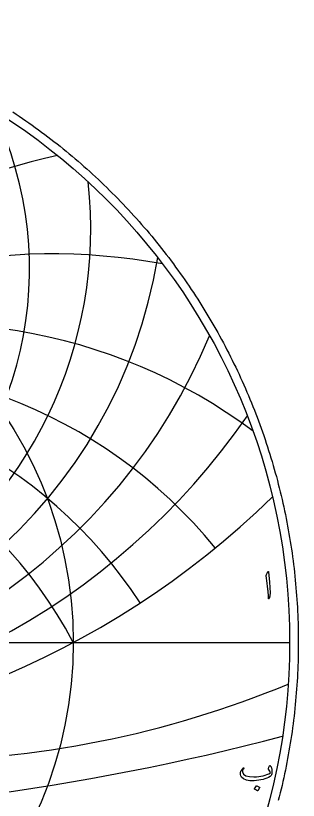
# Model space of a CAD drawing. Header units: millimetres. Extents: x -54 to 54, y -54 to 55.
# Drawn here: x 29.9 to 53.8, y -13.4 to 53.1 of the extents above; entities that cross this region are included whole.
import ezdxf

# ---------------------------------------------------------------- set-up
doc = ezdxf.new("R2010")
doc.units = ezdxf.units.MM
for name, color, linetype in [('CUT_OUTER', 1, 'Continuous'), ('ENGRAVE', 7, 'Continuous'), ('ENGRAVE_FINE', 8, 'Continuous'), ('TEXT', 5, 'Continuous')]:
    doc.layers.add(name, color=color, linetype=linetype)

msp = doc.modelspace()

# ---------------------------------------------------------------- linework, layer by layer
at = {"layer": 'CUT_OUTER'}
msp.add_lwpolyline([(29.6339, 44.9448), (29.9091, 44.7622), (30.1832, 44.5778), (30.4562, 44.3918), (30.728, 44.2041), (30.9986, 44.0147), (31.2681, 43.8236), (31.5364, 43.631), (31.8035, 43.4366), (32.0695, 43.2407), (32.3342, 43.0431), (32.5977, 42.8439), (32.86, 42.6431), (33.121, 42.4406), (33.3808, 42.2366), (33.6393, 42.031), (33.8966, 41.8238), (34.1526, 41.615), (34.4073, 41.4047), (34.6607, 41.1928), (34.9128, 40.9793), (35.1636, 40.7643), (35.413, 40.5478), (35.6612, 40.3298), (35.9079, 40.1102), (36.1534, 39.8891), (36.3975, 39.6665), (36.6402, 39.4424), (36.8815, 39.2169), (37.1214, 38.9898), (37.36, 38.7613), (37.5971, 38.5314), (37.8328, 38.3), (38.0671, 38.0671), (38.3, 37.8328), (38.5314, 37.5971), (38.7613, 37.36), (38.9898, 37.1214), (39.2169, 36.8815), (39.4424, 36.6402), (39.6665, 36.3975), (39.8891, 36.1534), (40.1102, 35.9079), (40.3298, 35.6612), (40.5478, 35.413), (40.7643, 35.1636), (40.9793, 34.9128), (41.1928, 34.6607), (41.4047, 34.4073), (41.615, 34.1526), (41.8238, 33.8966), (42.031, 33.6393), (42.2366, 33.3808), (42.4406, 33.121), (42.6431, 32.86), (42.8439, 32.5977), (43.0431, 32.3342), (43.2407, 32.0695), (43.4366, 31.8035), (43.631, 31.5364), (43.8236, 31.2681), (44.0147, 30.9986), (44.2041, 30.728), (44.3918, 30.4562), (44.5778, 30.1832), (44.7622, 29.9091), (44.9448, 29.6339), (45.1258, 29.3576), (45.3051, 29.0801), (45.4827, 28.8016), (45.6586, 28.522), (45.8327, 28.2413), (46.0051, 27.9595), (46.1758, 27.6767), (46.3448, 27.3929), (46.512, 27.108), (46.6774, 26.8221), (46.8411, 26.5352), (47.0031, 26.2473), (47.1632, 25.9584), (47.3216, 25.6685), (47.4782, 25.3776), (47.6331, 25.0858), (47.7861, 24.7931), (47.9373, 24.4994), (48.0867, 24.2048), (48.2343, 23.9093), (48.3801, 23.6129), (48.5241, 23.3156), (48.6663, 23.0174), (48.8066, 22.7184), (48.9451, 22.4185), (49.0817, 22.1177), (49.2165, 21.8162), (49.3494, 21.5138), (49.4805, 21.2106), (49.6097, 20.9066), (49.7371, 20.6018), (49.8625, 20.2962), (49.9861, 19.9899), (50.1078, 19.6828), (50.2277, 19.3749), (50.3456, 19.0664), (50.4616, 18.7571), (50.5758, 18.4471), (50.688, 18.1365), (50.7984, 17.8251), (50.9068, 17.5131), (51.0133, 17.2004), (51.1178, 16.8871), (51.2205, 16.5731), (51.3212, 16.2585), (51.42, 15.9433), (51.5169, 15.6275), (51.6118, 15.3111), (51.7048, 14.9941), (51.7958, 14.6766), (51.8849, 14.3585), (51.972, 14.0399), (52.0572, 13.7207), (52.1404, 13.401), (52.2216, 13.0808), (52.3009, 12.7602), (52.3782, 12.439), (52.4536, 12.1174), (52.5269, 11.7953), (52.5983, 11.4728), (52.6677, 11.1498), (52.7351, 10.8265), (52.8006, 10.5027), (52.864, 10.1785), (52.9255, 9.854), (52.985, 9.529), (53.0424, 9.2037), (53.0979, 8.8781), (53.1514, 8.5521), (53.2028, 8.2258), (53.2523, 7.8992), (53.2998, 7.5723), (53.3452, 7.2452), (53.3887, 6.9177), (53.4301, 6.59), (53.4696, 6.262), (53.507, 5.9338), (53.5424, 5.6054), (53.5758, 5.2768), (53.6071, 4.9479), (53.6365, 4.6189), (53.6638, 4.2897), (53.6891, 3.9603), (53.7124, 3.6308), (53.7337, 3.3012), (53.7529, 2.9714), (53.7702, 2.6416), (53.7853, 2.3116), (53.7985, 1.9815), (53.8097, 1.6514), (53.8188, 1.3212), (53.8259, 0.9909), (53.8309, 0.6606), (53.834, 0.3303), (53.835, 0), (53.834, -0.3303), (53.8309, -0.6606), (53.8259, -0.9909), (53.8188, -1.3212), (53.8097, -1.6514), (53.7985, -1.9815), (53.7853, -2.3116), (53.7702, -2.6416), (53.7529, -2.9714), (53.7337, -3.3012), (53.7124, -3.6308), (53.6891, -3.9603), (53.6638, -4.2897), (53.6365, -4.6189), (53.6071, -4.9479), (53.5758, -5.2768), (53.5424, -5.6054), (53.507, -5.9338), (53.4696, -6.262), (53.4301, -6.59), (53.3887, -6.9177), (53.3452, -7.2452), (53.2998, -7.5723), (53.2523, -7.8992), (53.2028, -8.2258), (53.1514, -8.5521), (53.0979, -8.8781), (53.0424, -9.2037), (52.985, -9.529), (52.9255, -9.854), (52.864, -10.1785), (52.8006, -10.5027), (52.7351, -10.8265), (52.6677, -11.1498), (52.5983, -11.4728), (52.5269, -11.7953), (52.4536, -12.1174), (52.3782, -12.439), (52.3009, -12.7602), (52.2216, -13.0808), (52.1404, -13.401)], dxfattribs=at)
at = {"layer": 'ENGRAVE'}
msp.add_lwpolyline([(-53.1, 0), (53.1, 0)], dxfattribs=at)
for radius in [53.1, 34.7587]:
    msp.add_circle((0, 0), radius, dxfattribs=at)
for centre, radius, start, end in [((0, 31.6565), 31.0498, 154.271854, 25.728146), ((0, 35.026), 36.2398, 173.680024, 6.319976), ((0, 39.4227), 42.4637, 189.241771, 350.758229), ((0, 45.3069), 50.1919, 202.661733, 337.338267), ((0, -18.4815), 39.3667, 28, 152), ((0, -18.4815), 39.3667, 28, 152), ((0, 53.4671), 60.2235, 214.698452, 325.301548), ((0, 65.3716), 74.0379, 225.764248, 314.235752), ((20.2465, 75.5608), 85.601, 270.114628, 292.483898)]:
    msp.add_arc(centre, radius, start, end, dxfattribs=at)
at = {"layer": 'ENGRAVE_FINE'}
for centre, radius, start, end in [((46.9154, -18.4815), 61.2437, 102.723218, 169.629454), ((46.9154, -18.4815), 61.2437, 102.723218, 169.629454), ((33.0325, -18.4815), 51.3895, 79.577503, 166.736725), ((33.0325, -18.4815), 51.3895, 79.577503, 166.736725), ((22.7284, -18.4815), 45.4567, 53.139984, 163.617133), ((22.7284, -18.4815), 45.4567, 53.139984, 163.617133), ((14.3283, -18.4815), 41.8931, 39.199319, 160.194061), ((14.3283, -18.4815), 41.8931, 39.199319, 160.194061), ((6.9414, -18.4815), 39.974, 33.097322, 156.367046), ((6.9414, -18.4815), 39.974, 33.097322, 156.367046), ((0, 191.2698), 206.024, 255.236477, 284.763523)]:
    msp.add_arc(centre, radius, start, end, dxfattribs=at)
at = {"layer": 'TEXT'}
for points in [[(51.2204, 5.9306), (51.2524, 5.9926), (51.2782, 6.0144), (51.2977, 5.9959), (51.3109, 5.9373), (51.3879, 5.1166), (51.4337, 4.6129), (51.444, 4.2106), (51.4187, 3.9095), (51.3578, 3.7098), (51.3467, 3.6935), (51.3368, 3.6847), (51.3282, 3.6834), (51.3209, 3.6897), (51.315, 3.6995), (51.3109, 3.7123), (51.3083, 3.728), (51.3075, 3.7466), (51.3075, 3.8917), (51.3008, 4.0456), (51.2874, 4.2083), (51.2673, 4.3797), (51.2629, 4.4245), (51.2497, 4.5455), (51.2277, 4.7427), (51.197, 5.0162), (51.1233, 5.6225), (51.1216, 5.6547), (51.1233, 5.6844), (51.1283, 5.7116), (51.1367, 5.7363)], [(51.4585, -10.4583), (51.481, -10.4866), (51.5017, -10.5178), (51.5204, -10.5519), (51.5372, -10.5889), (51.5522, -10.6287), (51.5653, -10.671), (51.5765, -10.7158), (51.5858, -10.7631), (51.598, -10.8582), (51.6009, -10.9524), (51.5946, -11.0458), (51.5791, -11.1383), (51.5557, -11.2208), (51.5255, -11.2873), (51.4887, -11.338), (51.4451, -11.3728), (51.307, -11.4458), (51.1604, -11.5109), (51.0055, -11.5681), (50.8422, -11.6173), (50.6705, -11.6581), (50.4905, -11.6901), (50.302, -11.7134), (50.1053, -11.7278), (49.7364, -11.7241), (49.4336, -11.6726), (49.1971, -11.5733), (49.0267, -11.4264), (48.9567, -11.3114), (48.9245, -11.1877), (48.9299, -11.0552), (48.9731, -10.9139), (48.9876, -10.8834), (49.0045, -10.8523), (49.0236, -10.8206), (49.0451, -10.7882), (49.0688, -10.7553), (49.0949, -10.7217), (49.1233, -10.6874), (49.1539, -10.6526), (49.1642, -10.6427), (49.1749, -10.6367), (49.186, -10.6344), (49.1975, -10.6358), (49.2052, -10.6388), (49.2117, -10.6442), (49.217, -10.6522), (49.2209, -10.6626), (49.2228, -10.6725), (49.2218, -10.6819), (49.2178, -10.6909), (49.2109, -10.6995), (49.1822, -10.7336), (49.1565, -10.769), (49.1336, -10.8056), (49.1137, -10.8435), (49.1001, -10.8797), (49.0928, -10.9147), (49.0918, -10.9484), (49.097, -10.9809), (49.2017, -11.1703), (49.3985, -11.3033), (49.6874, -11.3797), (50.0684, -11.3996), (50.2779, -11.3915), (50.4775, -11.374), (50.6673, -11.3471), (50.8472, -11.3108), (51.0175, -11.2651), (51.1784, -11.2099), (51.3299, -11.1453), (51.4719, -11.0713), (51.4581, -11.0022), (51.4267, -10.9256), (51.3777, -10.8414), (51.3111, -10.7497), (51.309, -10.7409), (51.3095, -10.7246), (51.3124, -10.7007), (51.3178, -10.6693), (51.3193, -10.6662), (51.3203, -10.6635), (51.321, -10.6612), (51.3212, -10.6593), (51.3321, -10.6166), (51.348, -10.5688), (51.3689, -10.5161), (51.3949, -10.4583), (51.4064, -10.4407), (51.4208, -10.4349), (51.4382, -10.4407), (51.4585, -10.4583)], [(50.2895, -12.1633), (50.2937, -12.1591), (50.2995, -12.1566), (50.3071, -12.1558), (50.3163, -12.1566), (50.3814, -12.183), (50.4427, -12.2152), (50.5003, -12.2533), (50.5541, -12.2973), (50.5593, -12.304), (50.5616, -12.3107), (50.561, -12.3174), (50.5575, -12.3241), (50.4, -12.5787), (50.3942, -12.5847), (50.3866, -12.5862), (50.3774, -12.583), (50.3665, -12.5753), (50.3571, -12.5686), (50.3422, -12.5586), (50.3219, -12.5452), (50.2962, -12.5284), (50.2646, -12.5083), (50.2267, -12.4849), (50.1825, -12.4581), (50.1321, -12.4279), (50.1254, -12.4229), (50.122, -12.4179), (50.122, -12.4128), (50.1254, -12.4078)]]:
    msp.add_lwpolyline(points, close=True, dxfattribs=at)

doc.saveas('drawing.dxf')
